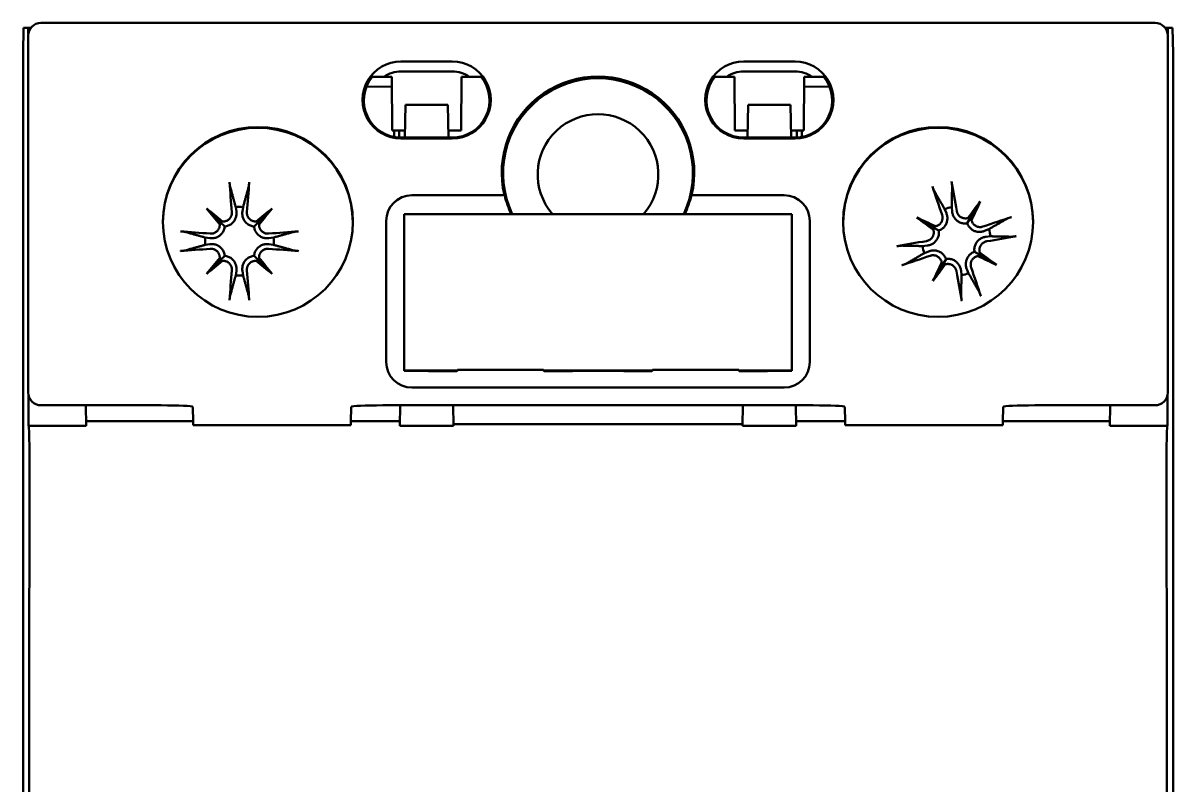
# Model space of a CAD drawing. Header units: millimetres. Extents: x 24 to 118, y 71 to 186.
# Drawn here: x 73.21 to 118.01, y 100.73 to 130.42 of the extents above; entities that cross this region are included whole.
import ezdxf

# ---------------------------------------------------------------- set-up
doc = ezdxf.new("R2010")
doc.units = ezdxf.units.MM
doc.header["$LTSCALE"] = 0.666667
doc.layers.add('Arêtes visibles(ISO)', color=7, linetype='Continuous', lineweight=50)

msp = doc.modelspace()

# ---------------------------------------------------------------- linework, layer by layer
at = {"layer": 'Arêtes visibles(ISO)'}
for p, q in [((73.957, 130.424), (73.914, 130.424)), ((117.27, 130.424), (73.957, 130.424)), ((117.314, 130.424), (117.27, 130.424)), ((73.214, 129.229), (73.231, 130.229)), ((73.418, 130.229), (73.231, 130.229)), ((73.414, 129.924), (73.414, 116.026)), ((73.419, 129.993), (73.418, 130.229)), ((73.518, 130.229), (73.418, 130.229)), ((117.809, 130.229), (117.71, 130.229)), ((117.809, 130.229), (117.809, 129.993)), ((117.996, 130.229), (117.809, 130.229)), ((117.814, 116.026), (117.814, 129.924)), ((117.996, 130.229), (118.014, 129.229)), ((73.214, 122.329), (73.214, 129.229)), ((118.014, 129.229), (118.014, 122.329)), ((87.938, 128.924), (89.938, 128.924)), ((101.29, 128.924), (103.29, 128.924)), ((87.276, 128.324), (86.818, 128.324)), ((87.578, 128.324), (87.276, 128.324)), ((87.599, 126.229), (87.578, 128.324)), ((89.938, 128.532), (87.938, 128.532)), ((90.278, 126.229), (90.299, 128.324)), ((90.6, 128.324), (90.299, 128.324)), ((91.058, 128.324), (90.6, 128.324)), ((100.628, 128.324), (100.17, 128.324)), ((100.928, 128.324), (100.628, 128.324)), ((100.949, 126.229), (100.928, 128.324)), ((101.29, 128.532), (103.29, 128.532)), ((103.628, 126.229), (103.649, 128.324)), ((103.952, 128.324), (103.649, 128.324)), ((104.409, 128.324), (103.952, 128.324)), ((86.595, 127.948), (87.582, 127.94)), ((103.646, 127.94), (104.632, 127.948)), ((88.109, 127.229), (88.087, 125.96)), ((89.766, 127.229), (88.109, 127.229)), ((89.788, 125.96), (89.766, 127.229)), ((101.44, 125.96), (101.462, 127.229)), ((103.119, 127.229), (101.462, 127.229)), ((103.141, 125.96), (103.119, 127.229)), ((87.599, 126.229), (88.091, 126.229)), ((87.675, 126.229), (87.677, 125.983)), ((87.869, 126.229), (87.869, 125.961)), ((87.938, 125.96), (89.938, 125.96)), ((89.938, 125.925), (87.938, 125.925)), ((89.783, 126.229), (90.278, 126.229)), ((100.949, 126.229), (101.444, 126.229)), ((101.29, 125.96), (103.29, 125.96)), ((103.29, 125.925), (101.29, 125.925)), ((103.136, 126.229), (103.628, 126.229)), ((103.358, 125.961), (103.358, 126.229)), ((103.55, 125.983), (103.552, 126.229)), ((88.364, 123.712), (91.967, 123.712)), ((91.978, 123.709), (88.364, 123.709)), ((91.967, 123.712), (91.978, 123.709)), ((99.249, 123.709), (99.26, 123.712)), ((102.864, 123.709), (99.249, 123.709)), ((99.26, 123.712), (102.864, 123.712)), ((81.501, 123.252), (81.526, 123.074)), ((81.761, 123.074), (81.787, 123.252)), ((109.412, 123.068), (109.393, 123.246)), ((110.504, 123.472), (110.122, 122.828)), ((80.368, 123.196), (80.898, 122.667)), ((82.919, 123.196), (82.389, 122.667)), ((88.064, 122.978), (103.164, 122.978)), ((88.064, 116.879), (88.064, 122.978)), ((103.164, 122.978), (103.164, 116.879)), ((108.033, 122.842), (108.677, 122.459)), ((109.116, 123.176), (109.185, 123.009)), ((110.122, 122.828), (109.997, 122.618)), ((73.214, 79.129), (73.214, 122.329)), ((80.898, 122.667), (81.071, 122.494)), ((82.389, 122.667), (82.216, 122.494)), ((87.364, 117.213), (87.364, 122.712)), ((103.864, 122.712), (103.864, 117.213)), ((108.677, 122.459), (108.887, 122.334)), ((110.838, 122.389), (110.672, 122.32)), ((118.014, 122.329), (118.014, 79.129)), ((80.491, 122.039), (80.313, 122.064)), ((82.975, 122.064), (82.797, 122.039)), ((110.73, 122.093), (110.909, 122.112)), ((80.313, 121.778), (80.491, 121.804)), ((82.797, 121.804), (82.975, 121.778)), ((108.437, 121.75), (108.259, 121.73)), ((108.329, 121.454), (108.495, 121.522)), ((110.491, 121.383), (110.28, 121.508)), ((80.368, 120.646), (80.898, 121.176)), ((80.898, 121.176), (81.071, 121.349)), ((82.389, 121.176), (82.216, 121.349)), ((82.919, 120.646), (82.389, 121.176)), ((108.663, 120.37), (109.046, 121.014)), ((109.046, 121.014), (109.171, 121.225)), ((111.135, 121.001), (110.491, 121.383)), ((81.526, 120.768), (81.501, 120.59)), ((81.787, 120.59), (81.761, 120.768)), ((109.755, 120.775), (109.775, 120.596)), ((110.051, 120.667), (109.983, 120.833)), ((90.134, 116.879), (88.064, 116.879)), ((88.064, 116.879), (88.064, 116.865)), ((88.064, 116.865), (89.014, 116.865)), ((89.014, 116.865), (89.014, 116.858)), ((90.112, 116.858), (89.014, 116.858)), ((90.112, 116.858), (90.134, 116.879)), ((90.134, 116.879), (90.134, 116.91)), ((90.134, 116.91), (93.494, 116.91)), ((93.494, 116.91), (93.494, 116.879)), ((97.734, 116.879), (93.494, 116.879)), ((93.494, 116.879), (93.516, 116.858)), ((94.614, 116.858), (93.516, 116.858)), ((94.614, 116.865), (96.614, 116.865)), ((94.614, 116.865), (94.614, 116.858)), ((96.614, 116.865), (96.614, 116.858)), ((97.712, 116.858), (96.614, 116.858)), ((97.712, 116.858), (97.734, 116.879)), ((97.734, 116.879), (97.734, 116.91)), ((97.734, 116.91), (101.094, 116.91)), ((101.094, 116.91), (101.094, 116.879)), ((103.164, 116.879), (101.094, 116.879)), ((101.094, 116.879), (101.116, 116.858)), ((102.214, 116.858), (101.116, 116.858)), ((102.214, 116.865), (103.164, 116.865)), ((102.214, 116.865), (102.214, 116.858)), ((103.164, 116.879), (103.164, 116.865)), ((102.864, 116.213), (88.364, 116.213)), ((73.423, 114.729), (73.423, 115.931)), ((117.805, 115.931), (117.804, 114.729)), ((78.328, 115.526), (73.914, 115.526)), ((75.672, 114.729), (75.658, 115.526)), ((103.728, 115.526), (87.5, 115.526)), ((87.905, 115.526), (87.891, 114.729)), ((89.984, 114.729), (89.97, 115.526)), ((101.244, 114.729), (101.258, 115.526)), ((103.337, 114.729), (103.323, 115.526)), ((117.314, 115.526), (112.9, 115.526)), ((115.57, 115.526), (115.556, 114.729)), ((73.435, 114.717), (73.423, 114.729)), ((73.423, 114.729), (75.672, 114.729)), ((79.838, 114.903), (75.669, 114.903)), ((79.838, 114.757), (79.838, 114.975)), ((79.838, 114.757), (85.99, 114.757)), ((85.99, 114.975), (85.99, 114.757)), ((87.894, 114.903), (85.99, 114.903)), ((87.891, 114.729), (89.984, 114.729)), ((101.245, 114.79), (89.983, 114.79)), ((101.244, 114.729), (103.337, 114.729)), ((105.238, 114.903), (103.334, 114.903)), ((105.238, 114.757), (105.238, 114.975)), ((105.238, 114.757), (111.39, 114.757)), ((111.39, 114.975), (111.39, 114.757)), ((115.559, 114.903), (111.39, 114.903)), ((115.556, 114.729), (117.804, 114.729)), ((117.804, 114.729), (117.792, 114.717))]:
    msp.add_line(p, q, dxfattribs=at)
at = {"layer": 'Arêtes visibles(ISO)', "flags": 128}
for points in [[(81.287, 124.026), (81.285, 124.03), (81.284, 124.035), (81.283, 124.041), (81.282, 124.047), (81.281, 124.053), (81.279, 124.059), (81.278, 124.067), (81.277, 124.074), (81.276, 124.082), (81.274, 124.091), (81.273, 124.099), (81.272, 124.108), (81.271, 124.116), (81.27, 124.125), (81.269, 124.135), (81.267, 124.144), (81.266, 124.154), (81.265, 124.164), (81.264, 124.173), (81.264, 124.182), (81.263, 124.192), (81.262, 124.202), (81.261, 124.211), (81.261, 124.221)], [(82.027, 124.221), (82.026, 124.211), (82.026, 124.202), (82.025, 124.192), (82.024, 124.182), (82.023, 124.173), (82.022, 124.164), (82.021, 124.154), (82.02, 124.144), (82.019, 124.135), (82.018, 124.125), (82.017, 124.116), (82.016, 124.108), (82.014, 124.099), (82.013, 124.091), (82.012, 124.082), (82.011, 124.074), (82.009, 124.067), (82.008, 124.059), (82.007, 124.053), (82.006, 124.047), (82.004, 124.041), (82.003, 124.035), (82.002, 124.03), (82.001, 124.026)], [(109.386, 124.244), (109.388, 124.235), (109.39, 124.225), (109.391, 124.216), (109.393, 124.206), (109.394, 124.197), (109.396, 124.188), (109.397, 124.178), (109.399, 124.168), (109.4, 124.159), (109.401, 124.149), (109.402, 124.14), (109.403, 124.132), (109.404, 124.123), (109.405, 124.115), (109.406, 124.106), (109.407, 124.098), (109.408, 124.09), (109.408, 124.083), (109.409, 124.077), (109.409, 124.07), (109.409, 124.064), (109.409, 124.059), (109.409, 124.053), (109.409, 124.049)], [(81.287, 124.026), (81.298, 123.986), (81.309, 123.947), (81.319, 123.908), (81.33, 123.871), (81.34, 123.834), (81.35, 123.798), (81.36, 123.762), (81.369, 123.728), (81.379, 123.694), (81.388, 123.66), (81.397, 123.628), (81.406, 123.595), (81.415, 123.564), (81.423, 123.533), (81.432, 123.503), (81.44, 123.473), (81.448, 123.444), (81.456, 123.415), (81.464, 123.387), (81.472, 123.359), (81.479, 123.331), (81.486, 123.305), (81.494, 123.278), (81.501, 123.252)], [(81.787, 123.252), (81.794, 123.278), (81.801, 123.305), (81.808, 123.331), (81.816, 123.359), (81.824, 123.387), (81.831, 123.415), (81.839, 123.444), (81.848, 123.473), (81.856, 123.503), (81.864, 123.533), (81.873, 123.564), (81.881, 123.595), (81.89, 123.628), (81.899, 123.66), (81.909, 123.694), (81.918, 123.728), (81.928, 123.762), (81.938, 123.798), (81.948, 123.834), (81.958, 123.871), (81.968, 123.908), (81.979, 123.947), (81.99, 123.986), (82.001, 124.026)], [(108.717, 123.872), (108.715, 123.876), (108.713, 123.881), (108.71, 123.886), (108.707, 123.891), (108.705, 123.897), (108.702, 123.903), (108.699, 123.91), (108.696, 123.917), (108.693, 123.924), (108.689, 123.932), (108.686, 123.94), (108.683, 123.948), (108.68, 123.956), (108.676, 123.964), (108.673, 123.973), (108.669, 123.982), (108.666, 123.992), (108.663, 124.001), (108.659, 124.009), (108.656, 124.018), (108.653, 124.027), (108.65, 124.037), (108.647, 124.046), (108.644, 124.055)], [(108.717, 123.872), (108.738, 123.836), (108.758, 123.801), (108.778, 123.766), (108.797, 123.732), (108.816, 123.699), (108.835, 123.667), (108.853, 123.635), (108.871, 123.604), (108.889, 123.573), (108.906, 123.543), (108.923, 123.514), (108.939, 123.485), (108.956, 123.456), (108.972, 123.428), (108.987, 123.401), (109.003, 123.374), (109.018, 123.348), (109.033, 123.322), (109.047, 123.297), (109.061, 123.272), (109.075, 123.247), (109.089, 123.223), (109.103, 123.199), (109.116, 123.176)], [(109.393, 123.246), (109.393, 123.273), (109.394, 123.301), (109.395, 123.328), (109.395, 123.357), (109.396, 123.386), (109.396, 123.415), (109.397, 123.445), (109.398, 123.475), (109.398, 123.506), (109.399, 123.537), (109.399, 123.57), (109.4, 123.602), (109.401, 123.636), (109.401, 123.67), (109.402, 123.704), (109.403, 123.739), (109.404, 123.775), (109.404, 123.812), (109.405, 123.85), (109.406, 123.888), (109.407, 123.927), (109.408, 123.967), (109.409, 124.007), (109.409, 124.049)], [(81.349, 123.057), (81.35, 123.034), (81.35, 123.01), (81.347, 122.986), (81.343, 122.961), (81.338, 122.937), (81.33, 122.913), (81.321, 122.89), (81.31, 122.868), (81.298, 122.847), (81.284, 122.827), (81.269, 122.808), (81.253, 122.791), (81.236, 122.774), (81.217, 122.758), (81.197, 122.744), (81.176, 122.731), (81.153, 122.719), (81.13, 122.71), (81.107, 122.702), (81.083, 122.695), (81.06, 122.691), (81.036, 122.688), (81.012, 122.687), (80.988, 122.687)], [(81.526, 123.074), (81.53, 123.044), (81.531, 123.012), (81.531, 122.98), (81.529, 122.947), (81.524, 122.914), (81.518, 122.881), (81.509, 122.848), (81.498, 122.817), (81.485, 122.786), (81.471, 122.757), (81.454, 122.728), (81.435, 122.7), (81.413, 122.672), (81.389, 122.645), (81.363, 122.62), (81.335, 122.596), (81.306, 122.575), (81.276, 122.557), (81.244, 122.54), (81.211, 122.526), (81.177, 122.514), (81.142, 122.505), (81.106, 122.498), (81.071, 122.494)], [(82.216, 122.494), (82.181, 122.498), (82.146, 122.505), (82.111, 122.514), (82.076, 122.526), (82.043, 122.54), (82.012, 122.557), (81.982, 122.575), (81.953, 122.596), (81.925, 122.62), (81.898, 122.645), (81.874, 122.672), (81.853, 122.7), (81.834, 122.728), (81.817, 122.757), (81.803, 122.786), (81.79, 122.817), (81.779, 122.848), (81.77, 122.881), (81.763, 122.914), (81.759, 122.947), (81.756, 122.98), (81.756, 123.012), (81.758, 123.044), (81.761, 123.074)], [(82.299, 122.687), (82.276, 122.687), (82.252, 122.688), (82.228, 122.691), (82.204, 122.696), (82.18, 122.702), (82.156, 122.71), (82.133, 122.72), (82.111, 122.731), (82.09, 122.744), (82.07, 122.759), (82.051, 122.774), (82.034, 122.79), (82.018, 122.808), (82.003, 122.827), (81.989, 122.848), (81.977, 122.869), (81.966, 122.892), (81.957, 122.915), (81.95, 122.938), (81.944, 122.962), (81.94, 122.986), (81.938, 123.01), (81.937, 123.034), (81.939, 123.057)], [(109.017, 122.949), (109.024, 122.927), (109.029, 122.903), (109.033, 122.879), (109.035, 122.855), (109.036, 122.83), (109.034, 122.805), (109.031, 122.78), (109.026, 122.756), (109.019, 122.733), (109.011, 122.71), (109.002, 122.688), (108.991, 122.667), (108.978, 122.647), (108.963, 122.627), (108.947, 122.608), (108.93, 122.59), (108.911, 122.573), (108.891, 122.558), (108.871, 122.545), (108.849, 122.533), (108.827, 122.523), (108.805, 122.514), (108.783, 122.507), (108.759, 122.502)], [(109.185, 123.009), (109.196, 122.981), (109.205, 122.95), (109.213, 122.919), (109.219, 122.886), (109.223, 122.853), (109.224, 122.82), (109.224, 122.786), (109.221, 122.753), (109.216, 122.72), (109.209, 122.688), (109.2, 122.656), (109.189, 122.624), (109.175, 122.591), (109.158, 122.559), (109.139, 122.528), (109.118, 122.499), (109.094, 122.471), (109.07, 122.446), (109.043, 122.422), (109.015, 122.4), (108.985, 122.38), (108.953, 122.362), (108.92, 122.347), (108.887, 122.334)], [(109.997, 122.618), (109.962, 122.613), (109.926, 122.611), (109.89, 122.611), (109.853, 122.614), (109.818, 122.62), (109.783, 122.628), (109.75, 122.638), (109.716, 122.652), (109.683, 122.667), (109.652, 122.685), (109.622, 122.705), (109.594, 122.727), (109.568, 122.75), (109.545, 122.774), (109.524, 122.798), (109.504, 122.825), (109.485, 122.853), (109.469, 122.882), (109.454, 122.912), (109.442, 122.943), (109.431, 122.975), (109.423, 123.006), (109.417, 123.037), (109.412, 123.068)], [(110.03, 122.826), (110.007, 122.819), (109.983, 122.815), (109.959, 122.811), (109.935, 122.81), (109.91, 122.81), (109.885, 122.812), (109.86, 122.816), (109.836, 122.822), (109.813, 122.829), (109.79, 122.838), (109.768, 122.848), (109.747, 122.86), (109.727, 122.873), (109.708, 122.888), (109.69, 122.904), (109.672, 122.922), (109.656, 122.941), (109.642, 122.961), (109.629, 122.982), (109.617, 123.004), (109.608, 123.027), (109.6, 123.049), (109.593, 123.072), (109.588, 123.095)], [(111.535, 122.788), (111.499, 122.767), (111.463, 122.747), (111.429, 122.727), (111.395, 122.707), (111.362, 122.688), (111.329, 122.67), (111.298, 122.652), (111.266, 122.634), (111.236, 122.616), (111.206, 122.599), (111.176, 122.582), (111.147, 122.566), (111.119, 122.549), (111.091, 122.533), (111.064, 122.518), (111.037, 122.502), (111.01, 122.487), (110.985, 122.472), (110.959, 122.458), (110.934, 122.443), (110.91, 122.429), (110.885, 122.416), (110.862, 122.402), (110.838, 122.389)], [(111.535, 122.788), (111.539, 122.79), (111.543, 122.792), (111.549, 122.795), (111.554, 122.798), (111.56, 122.8), (111.566, 122.803), (111.572, 122.806), (111.579, 122.809), (111.587, 122.812), (111.594, 122.816), (111.602, 122.819), (111.61, 122.822), (111.618, 122.825), (111.627, 122.829), (111.636, 122.832), (111.645, 122.835), (111.654, 122.839), (111.663, 122.842), (111.672, 122.845), (111.681, 122.849), (111.69, 122.852), (111.699, 122.855), (111.708, 122.858), (111.717, 122.861)], [(79.344, 122.304), (79.353, 122.304), (79.363, 122.303), (79.373, 122.302), (79.383, 122.301), (79.392, 122.3), (79.401, 122.3), (79.411, 122.299), (79.421, 122.297), (79.43, 122.296), (79.44, 122.295), (79.449, 122.294), (79.457, 122.293), (79.466, 122.292), (79.474, 122.291), (79.483, 122.289), (79.491, 122.288), (79.498, 122.287), (79.505, 122.286), (79.512, 122.284), (79.518, 122.283), (79.524, 122.282), (79.53, 122.281), (79.535, 122.279), (79.539, 122.278)], [(81.071, 122.494), (81.067, 122.459), (81.06, 122.423), (81.051, 122.388), (81.039, 122.354), (81.024, 122.321), (81.008, 122.289), (80.99, 122.259), (80.969, 122.23), (80.945, 122.202), (80.92, 122.176), (80.893, 122.152), (80.865, 122.13), (80.837, 122.111), (80.808, 122.094), (80.779, 122.08), (80.748, 122.067), (80.717, 122.056), (80.684, 122.047), (80.651, 122.041), (80.618, 122.036), (80.585, 122.034), (80.553, 122.033), (80.521, 122.035), (80.491, 122.039)], [(80.877, 122.577), (80.878, 122.553), (80.877, 122.529), (80.874, 122.505), (80.869, 122.481), (80.863, 122.457), (80.855, 122.434), (80.845, 122.411), (80.834, 122.388), (80.821, 122.367), (80.806, 122.347), (80.791, 122.329), (80.774, 122.312), (80.757, 122.296), (80.738, 122.281), (80.717, 122.267), (80.696, 122.254), (80.673, 122.244), (80.65, 122.234), (80.627, 122.227), (80.603, 122.221), (80.579, 122.218), (80.555, 122.215), (80.531, 122.215), (80.508, 122.216)], [(82.797, 122.039), (82.766, 122.035), (82.735, 122.033), (82.702, 122.034), (82.669, 122.036), (82.636, 122.041), (82.603, 122.047), (82.571, 122.056), (82.539, 122.067), (82.509, 122.08), (82.479, 122.094), (82.451, 122.111), (82.422, 122.13), (82.394, 122.152), (82.367, 122.176), (82.342, 122.202), (82.319, 122.23), (82.298, 122.259), (82.279, 122.289), (82.263, 122.321), (82.249, 122.354), (82.237, 122.388), (82.227, 122.423), (82.221, 122.459), (82.216, 122.494)], [(82.78, 122.216), (82.756, 122.215), (82.732, 122.215), (82.708, 122.218), (82.684, 122.222), (82.66, 122.227), (82.636, 122.235), (82.613, 122.244), (82.591, 122.255), (82.57, 122.267), (82.55, 122.281), (82.531, 122.295), (82.513, 122.311), (82.497, 122.329), (82.481, 122.348), (82.466, 122.368), (82.453, 122.389), (82.442, 122.412), (82.432, 122.434), (82.424, 122.458), (82.418, 122.482), (82.413, 122.505), (82.411, 122.529), (82.41, 122.553), (82.41, 122.577)], [(83.748, 122.278), (83.753, 122.279), (83.758, 122.281), (83.764, 122.282), (83.769, 122.283), (83.776, 122.284), (83.782, 122.286), (83.789, 122.287), (83.797, 122.288), (83.805, 122.289), (83.813, 122.291), (83.822, 122.292), (83.83, 122.293), (83.839, 122.294), (83.848, 122.295), (83.857, 122.296), (83.867, 122.297), (83.877, 122.299), (83.886, 122.3), (83.896, 122.3), (83.905, 122.301), (83.915, 122.302), (83.924, 122.303), (83.934, 122.304), (83.944, 122.304)], [(108.679, 122.367), (108.686, 122.344), (108.69, 122.321), (108.693, 122.297), (108.695, 122.272), (108.695, 122.247), (108.693, 122.223), (108.689, 122.198), (108.683, 122.174), (108.676, 122.15), (108.667, 122.127), (108.657, 122.105), (108.645, 122.085), (108.632, 122.065), (108.617, 122.045), (108.6, 122.027), (108.583, 122.01), (108.564, 121.994), (108.544, 121.979), (108.522, 121.966), (108.501, 121.955), (108.478, 121.945), (108.456, 121.937), (108.433, 121.931), (108.41, 121.926)], [(108.887, 122.334), (108.892, 122.299), (108.894, 122.264), (108.894, 122.227), (108.891, 122.191), (108.885, 122.155), (108.877, 122.121), (108.866, 122.087), (108.853, 122.054), (108.838, 122.021), (108.82, 121.989), (108.8, 121.959), (108.778, 121.931), (108.755, 121.905), (108.731, 121.882), (108.706, 121.861), (108.68, 121.841), (108.652, 121.823), (108.623, 121.806), (108.593, 121.792), (108.562, 121.779), (108.53, 121.769), (108.499, 121.76), (108.468, 121.754), (108.437, 121.75)], [(110.672, 122.32), (110.643, 122.309), (110.613, 122.3), (110.582, 122.292), (110.549, 122.286), (110.516, 122.282), (110.482, 122.281), (110.449, 122.281), (110.415, 122.284), (110.383, 122.289), (110.351, 122.296), (110.319, 122.305), (110.286, 122.316), (110.254, 122.33), (110.222, 122.347), (110.191, 122.366), (110.161, 122.387), (110.134, 122.41), (110.109, 122.435), (110.085, 122.461), (110.063, 122.49), (110.043, 122.52), (110.025, 122.552), (110.01, 122.585), (109.997, 122.618)], [(110.612, 122.488), (110.589, 122.481), (110.566, 122.475), (110.542, 122.472), (110.517, 122.469), (110.492, 122.469), (110.468, 122.471), (110.443, 122.474), (110.419, 122.479), (110.395, 122.486), (110.373, 122.494), (110.351, 122.503), (110.33, 122.514), (110.309, 122.527), (110.289, 122.542), (110.27, 122.558), (110.252, 122.575), (110.236, 122.594), (110.221, 122.614), (110.207, 122.634), (110.195, 122.656), (110.185, 122.677), (110.177, 122.699), (110.17, 122.722), (110.164, 122.746)], [(80.313, 122.064), (80.287, 122.071), (80.26, 122.078), (80.233, 122.086), (80.206, 122.093), (80.178, 122.101), (80.15, 122.109), (80.121, 122.117), (80.092, 122.125), (80.062, 122.133), (80.032, 122.142), (80.001, 122.15), (79.969, 122.159), (79.937, 122.168), (79.905, 122.177), (79.871, 122.186), (79.837, 122.196), (79.803, 122.205), (79.767, 122.215), (79.731, 122.225), (79.694, 122.235), (79.657, 122.246), (79.618, 122.256), (79.579, 122.267), (79.539, 122.278)], [(83.748, 122.278), (83.708, 122.267), (83.669, 122.256), (83.631, 122.246), (83.593, 122.235), (83.556, 122.225), (83.52, 122.215), (83.485, 122.205), (83.45, 122.196), (83.416, 122.186), (83.383, 122.177), (83.35, 122.168), (83.318, 122.159), (83.287, 122.15), (83.256, 122.142), (83.225, 122.133), (83.195, 122.125), (83.166, 122.117), (83.137, 122.109), (83.109, 122.101), (83.081, 122.093), (83.054, 122.086), (83.027, 122.078), (83.001, 122.071), (82.975, 122.064)], [(110.28, 121.508), (110.276, 121.543), (110.273, 121.579), (110.274, 121.615), (110.277, 121.651), (110.283, 121.687), (110.291, 121.722), (110.301, 121.755), (110.314, 121.789), (110.33, 121.822), (110.348, 121.853), (110.368, 121.883), (110.39, 121.911), (110.413, 121.937), (110.436, 121.96), (110.461, 121.981), (110.487, 122.001), (110.515, 122.019), (110.545, 122.036), (110.575, 122.051), (110.606, 122.063), (110.637, 122.074), (110.669, 122.082), (110.699, 122.088), (110.73, 122.093)], [(110.488, 121.475), (110.482, 121.498), (110.477, 121.521), (110.474, 121.546), (110.472, 121.57), (110.473, 121.595), (110.475, 121.62), (110.479, 121.644), (110.484, 121.669), (110.492, 121.692), (110.501, 121.715), (110.511, 121.737), (110.523, 121.758), (110.536, 121.778), (110.551, 121.797), (110.567, 121.815), (110.585, 121.833), (110.604, 121.849), (110.624, 121.863), (110.645, 121.876), (110.667, 121.888), (110.689, 121.897), (110.712, 121.905), (110.734, 121.912), (110.758, 121.916)], [(110.909, 122.112), (110.936, 122.111), (110.963, 122.111), (110.991, 122.11), (111.019, 122.11), (111.048, 122.109), (111.077, 122.109), (111.107, 122.108), (111.138, 122.107), (111.169, 122.107), (111.2, 122.106), (111.232, 122.105), (111.265, 122.105), (111.298, 122.104), (111.332, 122.103), (111.367, 122.103), (111.402, 122.102), (111.438, 122.101), (111.475, 122.1), (111.512, 122.1), (111.55, 122.099), (111.589, 122.098), (111.629, 122.097), (111.67, 122.096), (111.711, 122.096)], [(111.907, 122.119), (111.898, 122.117), (111.888, 122.115), (111.878, 122.114), (111.869, 122.112), (111.859, 122.11), (111.85, 122.109), (111.841, 122.108), (111.831, 122.106), (111.821, 122.105), (111.812, 122.104), (111.803, 122.103), (111.794, 122.102), (111.786, 122.101), (111.777, 122.1), (111.769, 122.099), (111.761, 122.098), (111.753, 122.097), (111.746, 122.097), (111.739, 122.096), (111.733, 122.096), (111.727, 122.096), (111.721, 122.096), (111.716, 122.096), (111.711, 122.096)], [(79.539, 121.564), (79.535, 121.563), (79.53, 121.562), (79.524, 121.56), (79.518, 121.559), (79.512, 121.558), (79.505, 121.557), (79.498, 121.556), (79.491, 121.554), (79.483, 121.553), (79.474, 121.552), (79.466, 121.551), (79.457, 121.549), (79.449, 121.548), (79.44, 121.547), (79.43, 121.546), (79.421, 121.545), (79.411, 121.544), (79.401, 121.543), (79.392, 121.542), (79.383, 121.541), (79.373, 121.54), (79.363, 121.539), (79.353, 121.539), (79.344, 121.538)], [(79.539, 121.564), (79.579, 121.575), (79.618, 121.586), (79.657, 121.597), (79.694, 121.607), (79.731, 121.617), (79.767, 121.627), (79.803, 121.637), (79.837, 121.647), (79.871, 121.656), (79.905, 121.665), (79.937, 121.675), (79.969, 121.683), (80.001, 121.692), (80.032, 121.701), (80.062, 121.709), (80.092, 121.717), (80.121, 121.726), (80.15, 121.733), (80.178, 121.741), (80.206, 121.749), (80.233, 121.757), (80.26, 121.764), (80.287, 121.771), (80.313, 121.778)], [(80.491, 121.804), (80.521, 121.807), (80.553, 121.809), (80.585, 121.809), (80.618, 121.806), (80.651, 121.802), (80.684, 121.795), (80.717, 121.786), (80.748, 121.775), (80.779, 121.762), (80.808, 121.748), (80.837, 121.731), (80.865, 121.712), (80.893, 121.691), (80.92, 121.667), (80.945, 121.64), (80.969, 121.612), (80.99, 121.583), (81.008, 121.553), (81.024, 121.522), (81.039, 121.488), (81.051, 121.454), (81.06, 121.419), (81.067, 121.384), (81.071, 121.349)], [(80.508, 121.626), (80.531, 121.627), (80.555, 121.627), (80.579, 121.625), (80.604, 121.621), (80.628, 121.615), (80.651, 121.607), (80.674, 121.598), (80.697, 121.587), (80.718, 121.575), (80.738, 121.562), (80.757, 121.547), (80.774, 121.531), (80.791, 121.513), (80.807, 121.494), (80.821, 121.474), (80.834, 121.453), (80.846, 121.431), (80.855, 121.408), (80.863, 121.384), (80.87, 121.361), (80.874, 121.337), (80.877, 121.314), (80.878, 121.29), (80.877, 121.266)], [(82.216, 121.349), (82.221, 121.384), (82.227, 121.419), (82.237, 121.454), (82.249, 121.488), (82.263, 121.522), (82.279, 121.553), (82.298, 121.583), (82.319, 121.612), (82.342, 121.64), (82.367, 121.667), (82.394, 121.691), (82.422, 121.712), (82.451, 121.731), (82.479, 121.748), (82.509, 121.762), (82.539, 121.775), (82.571, 121.786), (82.603, 121.795), (82.636, 121.802), (82.669, 121.806), (82.702, 121.809), (82.735, 121.809), (82.766, 121.807), (82.797, 121.804)], [(82.41, 121.266), (82.41, 121.289), (82.411, 121.313), (82.413, 121.337), (82.418, 121.361), (82.424, 121.385), (82.433, 121.409), (82.442, 121.432), (82.454, 121.454), (82.467, 121.475), (82.481, 121.495), (82.497, 121.514), (82.513, 121.531), (82.531, 121.547), (82.55, 121.562), (82.57, 121.575), (82.592, 121.588), (82.614, 121.599), (82.637, 121.608), (82.661, 121.615), (82.685, 121.621), (82.709, 121.625), (82.733, 121.627), (82.756, 121.628), (82.78, 121.626)], [(82.975, 121.778), (83.001, 121.771), (83.027, 121.764), (83.054, 121.757), (83.081, 121.749), (83.109, 121.741), (83.137, 121.733), (83.166, 121.726), (83.195, 121.717), (83.225, 121.709), (83.256, 121.701), (83.287, 121.692), (83.318, 121.683), (83.35, 121.675), (83.383, 121.665), (83.416, 121.656), (83.45, 121.647), (83.485, 121.637), (83.52, 121.627), (83.556, 121.617), (83.593, 121.607), (83.631, 121.597), (83.669, 121.586), (83.708, 121.575), (83.748, 121.564)], [(83.944, 121.538), (83.934, 121.539), (83.924, 121.539), (83.915, 121.54), (83.905, 121.541), (83.896, 121.542), (83.886, 121.543), (83.877, 121.544), (83.867, 121.545), (83.857, 121.546), (83.848, 121.547), (83.839, 121.548), (83.83, 121.549), (83.822, 121.551), (83.813, 121.552), (83.805, 121.553), (83.797, 121.554), (83.789, 121.556), (83.782, 121.557), (83.776, 121.558), (83.769, 121.559), (83.764, 121.56), (83.758, 121.562), (83.753, 121.563), (83.748, 121.564)], [(107.261, 121.724), (107.27, 121.726), (107.28, 121.727), (107.289, 121.729), (107.299, 121.73), (107.308, 121.732), (107.317, 121.733), (107.327, 121.735), (107.337, 121.736), (107.346, 121.737), (107.356, 121.739), (107.365, 121.74), (107.373, 121.741), (107.382, 121.742), (107.39, 121.743), (107.399, 121.744), (107.407, 121.744), (107.415, 121.745), (107.422, 121.746), (107.428, 121.746), (107.435, 121.746), (107.441, 121.747), (107.446, 121.747), (107.452, 121.747), (107.456, 121.747)], [(108.259, 121.73), (108.232, 121.731), (108.204, 121.731), (108.177, 121.732), (108.148, 121.733), (108.119, 121.733), (108.09, 121.734), (108.06, 121.734), (108.03, 121.735), (107.999, 121.736), (107.967, 121.736), (107.935, 121.737), (107.903, 121.738), (107.869, 121.738), (107.835, 121.739), (107.801, 121.74), (107.766, 121.74), (107.73, 121.741), (107.693, 121.742), (107.655, 121.743), (107.617, 121.743), (107.578, 121.744), (107.538, 121.745), (107.498, 121.746), (107.456, 121.747)], [(107.633, 121.055), (107.669, 121.075), (107.704, 121.096), (107.739, 121.115), (107.772, 121.135), (107.806, 121.154), (107.838, 121.173), (107.87, 121.191), (107.901, 121.209), (107.932, 121.226), (107.962, 121.243), (107.991, 121.26), (108.02, 121.277), (108.049, 121.293), (108.076, 121.309), (108.104, 121.325), (108.131, 121.34), (108.157, 121.355), (108.183, 121.37), (108.208, 121.385), (108.233, 121.399), (108.258, 121.413), (108.282, 121.427), (108.306, 121.44), (108.329, 121.454)], [(108.495, 121.522), (108.524, 121.533), (108.554, 121.543), (108.586, 121.55), (108.618, 121.556), (108.652, 121.56), (108.685, 121.562), (108.719, 121.561), (108.752, 121.558), (108.785, 121.554), (108.817, 121.547), (108.849, 121.538), (108.881, 121.526), (108.914, 121.512), (108.946, 121.496), (108.977, 121.476), (109.006, 121.455), (109.034, 121.432), (109.059, 121.407), (109.082, 121.381), (109.105, 121.352), (109.125, 121.322), (109.143, 121.29), (109.158, 121.258), (109.171, 121.225)], [(109.983, 120.833), (109.972, 120.862), (109.962, 120.892), (109.955, 120.923), (109.949, 120.956), (109.945, 120.989), (109.943, 121.023), (109.944, 121.056), (109.947, 121.09), (109.951, 121.122), (109.958, 121.154), (109.967, 121.186), (109.979, 121.219), (109.993, 121.251), (110.009, 121.283), (110.029, 121.314), (110.05, 121.343), (110.073, 121.371), (110.098, 121.396), (110.124, 121.42), (110.153, 121.442), (110.183, 121.462), (110.215, 121.48), (110.247, 121.495), (110.28, 121.508)], [(80.988, 121.155), (81.012, 121.155), (81.036, 121.154), (81.06, 121.151), (81.084, 121.147), (81.108, 121.141), (81.131, 121.132), (81.154, 121.123), (81.176, 121.111), (81.198, 121.098), (81.218, 121.084), (81.236, 121.068), (81.253, 121.052), (81.269, 121.034), (81.284, 121.015), (81.298, 120.995), (81.31, 120.973), (81.321, 120.951), (81.33, 120.928), (81.338, 120.904), (81.343, 120.88), (81.347, 120.856), (81.35, 120.832), (81.35, 120.809), (81.349, 120.785)], [(81.071, 121.349), (81.106, 121.344), (81.142, 121.338), (81.177, 121.328), (81.211, 121.316), (81.244, 121.302), (81.276, 121.286), (81.306, 121.267), (81.335, 121.246), (81.363, 121.223), (81.389, 121.198), (81.413, 121.171), (81.435, 121.143), (81.454, 121.114), (81.471, 121.086), (81.485, 121.056), (81.498, 121.026), (81.509, 120.994), (81.518, 120.962), (81.524, 120.929), (81.529, 120.896), (81.531, 120.863), (81.531, 120.83), (81.53, 120.799), (81.526, 120.768)], [(81.761, 120.768), (81.758, 120.799), (81.756, 120.83), (81.756, 120.863), (81.759, 120.896), (81.763, 120.929), (81.77, 120.962), (81.779, 120.994), (81.79, 121.026), (81.803, 121.056), (81.817, 121.086), (81.834, 121.114), (81.853, 121.143), (81.874, 121.171), (81.898, 121.198), (81.925, 121.223), (81.953, 121.246), (81.982, 121.267), (82.012, 121.286), (82.043, 121.302), (82.076, 121.316), (82.111, 121.328), (82.146, 121.338), (82.181, 121.344), (82.216, 121.349)], [(81.939, 120.785), (81.937, 120.809), (81.938, 120.833), (81.94, 120.857), (81.944, 120.881), (81.95, 120.905), (81.958, 120.929), (81.967, 120.952), (81.978, 120.974), (81.99, 120.995), (82.003, 121.015), (82.018, 121.034), (82.034, 121.052), (82.052, 121.068), (82.07, 121.084), (82.091, 121.099), (82.112, 121.112), (82.134, 121.123), (82.157, 121.133), (82.18, 121.141), (82.204, 121.147), (82.228, 121.151), (82.251, 121.154), (82.275, 121.155), (82.299, 121.155)], [(107.633, 121.055), (107.629, 121.053), (107.624, 121.05), (107.619, 121.048), (107.614, 121.045), (107.608, 121.042), (107.602, 121.039), (107.595, 121.036), (107.588, 121.033), (107.581, 121.03), (107.573, 121.027), (107.565, 121.024), (107.557, 121.02), (107.549, 121.017), (107.541, 121.014), (107.532, 121.01), (107.523, 121.007), (107.513, 121.003), (107.504, 121), (107.496, 120.997), (107.487, 120.994), (107.478, 120.991), (107.468, 120.987), (107.459, 120.984), (107.45, 120.981)], [(108.556, 121.355), (108.578, 121.362), (108.602, 121.367), (108.626, 121.371), (108.65, 121.373), (108.675, 121.373), (108.7, 121.372), (108.724, 121.369), (108.749, 121.363), (108.772, 121.357), (108.795, 121.349), (108.817, 121.339), (108.838, 121.328), (108.858, 121.315), (108.878, 121.301), (108.897, 121.285), (108.915, 121.267), (108.932, 121.249), (108.947, 121.229), (108.96, 121.208), (108.972, 121.187), (108.982, 121.165), (108.991, 121.143), (108.998, 121.12), (109.003, 121.096)], [(109.138, 121.017), (109.161, 121.023), (109.184, 121.028), (109.208, 121.031), (109.233, 121.032), (109.257, 121.032), (109.282, 121.03), (109.307, 121.026), (109.331, 121.021), (109.355, 121.013), (109.378, 121.004), (109.4, 120.994), (109.42, 120.982), (109.44, 120.969), (109.459, 120.954), (109.478, 120.938), (109.495, 120.92), (109.511, 120.901), (109.526, 120.881), (109.539, 120.86), (109.55, 120.838), (109.56, 120.816), (109.568, 120.793), (109.574, 120.771), (109.579, 120.747)], [(109.171, 121.225), (109.205, 121.229), (109.241, 121.232), (109.278, 121.231), (109.314, 121.228), (109.35, 121.222), (109.384, 121.214), (109.418, 121.204), (109.451, 121.191), (109.484, 121.175), (109.516, 121.157), (109.546, 121.137), (109.574, 121.115), (109.599, 121.092), (109.623, 121.069), (109.644, 121.044), (109.664, 121.017), (109.682, 120.989), (109.699, 120.96), (109.713, 120.93), (109.726, 120.899), (109.736, 120.868), (109.745, 120.836), (109.751, 120.805), (109.755, 120.775)], [(110.15, 120.893), (110.143, 120.916), (110.138, 120.939), (110.134, 120.963), (110.132, 120.988), (110.132, 121.013), (110.133, 121.037), (110.136, 121.062), (110.141, 121.086), (110.148, 121.11), (110.156, 121.132), (110.166, 121.154), (110.177, 121.175), (110.19, 121.196), (110.204, 121.216), (110.22, 121.235), (110.238, 121.252), (110.256, 121.269), (110.276, 121.284), (110.297, 121.298), (110.318, 121.31), (110.34, 121.32), (110.362, 121.328), (110.385, 121.335), (110.409, 121.341)], [(81.501, 120.59), (81.494, 120.564), (81.486, 120.538), (81.479, 120.511), (81.472, 120.484), (81.464, 120.456), (81.456, 120.428), (81.448, 120.399), (81.44, 120.37), (81.432, 120.34), (81.423, 120.309), (81.415, 120.278), (81.406, 120.247), (81.397, 120.215), (81.388, 120.182), (81.379, 120.149), (81.369, 120.115), (81.36, 120.08), (81.35, 120.045), (81.34, 120.009), (81.33, 119.972), (81.319, 119.934), (81.309, 119.896), (81.298, 119.857), (81.287, 119.817)], [(82.001, 119.817), (81.99, 119.857), (81.979, 119.896), (81.968, 119.934), (81.958, 119.972), (81.948, 120.009), (81.938, 120.045), (81.928, 120.08), (81.918, 120.115), (81.909, 120.149), (81.899, 120.182), (81.89, 120.215), (81.881, 120.247), (81.873, 120.278), (81.864, 120.309), (81.856, 120.34), (81.848, 120.37), (81.839, 120.399), (81.831, 120.428), (81.824, 120.456), (81.816, 120.484), (81.808, 120.511), (81.801, 120.538), (81.794, 120.564), (81.787, 120.59)], [(109.775, 120.596), (109.774, 120.569), (109.773, 120.542), (109.773, 120.514), (109.772, 120.486), (109.772, 120.457), (109.771, 120.428), (109.771, 120.398), (109.77, 120.367), (109.769, 120.336), (109.769, 120.305), (109.768, 120.273), (109.767, 120.24), (109.767, 120.207), (109.766, 120.173), (109.765, 120.138), (109.765, 120.103), (109.764, 120.067), (109.763, 120.03), (109.762, 119.993), (109.761, 119.955), (109.761, 119.916), (109.76, 119.876), (109.759, 119.835), (109.758, 119.794)], [(110.45, 119.97), (110.429, 120.006), (110.409, 120.042), (110.389, 120.076), (110.37, 120.11), (110.351, 120.143), (110.332, 120.176), (110.314, 120.207), (110.296, 120.239), (110.279, 120.269), (110.262, 120.299), (110.245, 120.329), (110.228, 120.358), (110.212, 120.386), (110.196, 120.414), (110.18, 120.441), (110.165, 120.468), (110.15, 120.494), (110.135, 120.52), (110.12, 120.546), (110.106, 120.571), (110.092, 120.595), (110.078, 120.62), (110.065, 120.643), (110.051, 120.667)], [(81.261, 119.621), (81.261, 119.631), (81.262, 119.641), (81.263, 119.65), (81.264, 119.66), (81.264, 119.669), (81.265, 119.679), (81.266, 119.688), (81.267, 119.698), (81.269, 119.708), (81.27, 119.717), (81.271, 119.726), (81.272, 119.735), (81.273, 119.743), (81.274, 119.752), (81.276, 119.76), (81.277, 119.768), (81.278, 119.776), (81.279, 119.783), (81.281, 119.789), (81.282, 119.795), (81.283, 119.801), (81.284, 119.807), (81.285, 119.812), (81.287, 119.817)], [(82.001, 119.817), (82.002, 119.812), (82.003, 119.807), (82.004, 119.801), (82.006, 119.795), (82.007, 119.789), (82.008, 119.783), (82.009, 119.776), (82.011, 119.768), (82.012, 119.76), (82.013, 119.752), (82.014, 119.743), (82.016, 119.735), (82.017, 119.726), (82.018, 119.717), (82.019, 119.708), (82.02, 119.698), (82.021, 119.688), (82.022, 119.679), (82.023, 119.669), (82.024, 119.66), (82.025, 119.65), (82.026, 119.641), (82.026, 119.631), (82.027, 119.621)], [(109.781, 119.598), (109.779, 119.607), (109.778, 119.617), (109.776, 119.627), (109.775, 119.636), (109.773, 119.645), (109.772, 119.655), (109.77, 119.664), (109.769, 119.674), (109.768, 119.684), (109.766, 119.693), (109.765, 119.702), (109.764, 119.711), (109.763, 119.719), (109.762, 119.728), (109.761, 119.736), (109.761, 119.744), (109.76, 119.752), (109.759, 119.759), (109.759, 119.766), (109.759, 119.772), (109.758, 119.778), (109.758, 119.784), (109.758, 119.789), (109.758, 119.794)], [(110.45, 119.97), (110.452, 119.966), (110.455, 119.961), (110.457, 119.956), (110.46, 119.951), (110.463, 119.945), (110.466, 119.939), (110.468, 119.933), (110.472, 119.926), (110.475, 119.918), (110.478, 119.91), (110.481, 119.903), (110.485, 119.895), (110.488, 119.887), (110.491, 119.878), (110.495, 119.869), (110.498, 119.86), (110.501, 119.851), (110.505, 119.842), (110.508, 119.833), (110.511, 119.824), (110.514, 119.815), (110.518, 119.806), (110.521, 119.797), (110.524, 119.788)], [(79.826, 115.422), (79.826, 115.426), (79.825, 115.431), (79.825, 115.435), (79.824, 115.439), (79.824, 115.443), (79.823, 115.447), (79.822, 115.451), (79.821, 115.454), (79.82, 115.458), (79.819, 115.461), (79.818, 115.464), (79.817, 115.466), (79.816, 115.469), (79.815, 115.471), (79.814, 115.473), (79.812, 115.475), (79.811, 115.477), (79.809, 115.478), (79.808, 115.48), (79.806, 115.481), (79.805, 115.482), (79.803, 115.483), (79.801, 115.483), (79.799, 115.484)], [(86.028, 115.484), (86.026, 115.483), (86.025, 115.483), (86.023, 115.482), (86.021, 115.481), (86.02, 115.48), (86.018, 115.478), (86.017, 115.477), (86.015, 115.475), (86.014, 115.473), (86.013, 115.471), (86.011, 115.469), (86.01, 115.466), (86.009, 115.464), (86.008, 115.461), (86.007, 115.458), (86.006, 115.454), (86.005, 115.451), (86.004, 115.447), (86.004, 115.443), (86.003, 115.439), (86.003, 115.435), (86.002, 115.431), (86.002, 115.426), (86.001, 115.422)], [(105.226, 115.422), (105.226, 115.426), (105.225, 115.431), (105.225, 115.435), (105.224, 115.439), (105.224, 115.443), (105.223, 115.447), (105.222, 115.451), (105.221, 115.454), (105.22, 115.458), (105.219, 115.461), (105.218, 115.464), (105.217, 115.466), (105.216, 115.469), (105.215, 115.471), (105.214, 115.473), (105.212, 115.475), (105.211, 115.477), (105.209, 115.478), (105.208, 115.48), (105.206, 115.481), (105.205, 115.482), (105.203, 115.483), (105.201, 115.483), (105.199, 115.484)], [(111.428, 115.484), (111.426, 115.483), (111.425, 115.483), (111.423, 115.482), (111.421, 115.481), (111.42, 115.48), (111.418, 115.478), (111.417, 115.477), (111.415, 115.475), (111.414, 115.473), (111.413, 115.471), (111.411, 115.469), (111.41, 115.466), (111.409, 115.464), (111.408, 115.461), (111.407, 115.458), (111.406, 115.454), (111.405, 115.451), (111.404, 115.447), (111.404, 115.443), (111.403, 115.439), (111.403, 115.435), (111.402, 115.431), (111.402, 115.426), (111.401, 115.422)]]:
    msp.add_lwpolyline(points, dxfattribs=at)
at = {"layer": 'Arêtes visibles(ISO)'}
for centre, radius, start, end in [((95.614, 124.521), 2.35, 318.9683, 221.0317), ((81.644, 121.921), 1.339, 83.877, 96.123), ((109.584, 121.921), 1.339, 98.1924, 110.4383), ((109.584, 121.921), 1.339, 8.1924, 20.4383), ((81.644, 121.921), 1.339, 173.877, 186.123), ((81.644, 121.921), 1.339, 353.877, 6.123), ((109.584, 121.921), 1.339, 188.1924, 200.4383), ((81.644, 121.921), 1.339, 263.877, 276.123), ((109.584, 121.921), 1.339, 278.1924, 290.4383)]:
    msp.add_arc(centre, radius, start, end, dxfattribs=at)
for centre, major_axis, ratio, start_param, end_param in [((73.914, 129.924), (-0.425, 0.263), 0.99966, 5.266085, 6.836577), ((117.314, 129.924), (0.425, 0.263), 0.99966, 5.729794, 7.300285), ((87.938, 127.424), (-1.5, 0), 0.999848, 4.712389, 7.853982), ((89.938, 127.424), (1.5, 0), 0.999848, 4.712389, 7.853982), ((101.29, 127.424), (-1.5, 0), 0.999848, 4.712389, 7.853982), ((103.29, 127.424), (1.5, 0), 0.999848, 4.712389, 7.853982), ((87.938, 127.407), (-1.448, 0), 0.999848, 5.596904, 7.853982), ((87.938, 127.35), (0, 1.182), 0.98972, 0, 0.601666), ((89.938, 127.35), (0, -1.182), 0.98972, 2.539926, 3.141593), ((89.938, 127.407), (1.448, 0), 0.999848, 4.712389, 6.969466), ((95.614, 124.57), (3.698, 0), 0.999848, 5.838186, 9.869777), ((95.614, 124.587), (-3.75, 0), 0.999848, 2.905968, 6.51881), ((101.29, 127.407), (-1.448, 0), 0.999848, 5.596904, 7.853982), ((101.29, 127.35), (0, -1.182), 0.98972, 3.141593, 3.743259), ((103.29, 127.35), (0, 1.182), 0.98972, 5.681519, 6.283185), ((103.29, 127.407), (1.448, 0), 0.999848, 4.712389, 6.969466), ((82.364, 122.64), (3.7, 0), 0.999848, 0.004128, 3.137465), ((108.864, 122.64), (3.7, 0), 0.999848, 0.004128, 3.137465), ((82.145, 121.969), (0.76, -7.948), 0.087156, 4.416787, 4.5667), ((81.143, 121.969), (0.76, 7.948), 0.087156, 4.858078, 5.007991), ((109.086, 121.844), (-1.228, 7.889), 0.087156, 4.858078, 5.007991), ((88.364, 122.712), (-1, 0), 0.999848, 4.712389, 6.283185), ((88.364, 122.709), (-1, 0), 0.999848, 4.712389, 6.283185), ((95.614, 124.584), (-3.74, 0), 0.999848, 0.236298, 0.44379), ((95.614, 124.584), (3.74, 0), 0.999848, 5.839395, 6.046887), ((102.864, 122.712), (1, 0), 0.999848, 0, 1.570796), ((102.864, 122.709), (1, 0), 0.999848, 0, 1.570796), ((110.057, 122.091), (2.702, -7.513), 0.087156, 4.416787, 4.5667), ((110.586, 121.232), (4.476, 6.514), 0.173648, 1.341111, 1.444187), ((108.499, 122.471), (-3.573, -7.05), 0.173648, 1.697406, 1.800481), ((80.843, 121.006), (5.948, -5.205), 0.173648, 1.697406, 1.800481), ((82.559, 122.722), (-5.205, 5.948), 0.173648, 1.341111, 1.444187), ((82.445, 121.006), (5.948, 5.205), 0.173648, 1.341111, 1.444187), ((80.728, 122.722), (-5.205, -5.948), 0.173648, 1.697406, 1.800481), ((109.034, 120.836), (7.05, -3.573), 0.173648, 1.697406, 1.800481), ((110.273, 122.924), (-6.514, 4.476), 0.173648, 1.341111, 1.444187), ((110.036, 123.071), (-0.224, 0.154), 0.868224, 2.08502, 2.445156), ((110.376, 122.869), (-0.242, 0.123), 0.868224, 0.696437, 1.056572), ((109.754, 121.448), (-7.513, -2.702), 0.087156, 4.416787, 4.5667), ((81.596, 121.42), (-7.948, 0.76), 0.087156, 4.858078, 5.007991), ((80.641, 122.643), (-0.205, -0.179), 0.868224, 2.08502, 2.445156), ((80.922, 122.923), (-0.179, -0.205), 0.868224, 0.696437, 1.056572), ((82.366, 122.923), (-0.179, 0.205), 0.868224, 2.08502, 2.445156), ((82.646, 122.643), (-0.205, 0.179), 0.868224, 0.696437, 1.056572), ((81.692, 121.42), (-7.948, -0.76), 0.087156, 4.416787, 4.5667), ((108.636, 122.714), (-0.123, -0.242), 0.868224, 0.696437, 1.056572), ((108.434, 122.373), (-0.154, -0.224), 0.868224, 2.08502, 2.445156), ((109.661, 121.424), (-7.889, -1.228), 0.087156, 4.858078, 5.007991), ((109.506, 122.418), (7.889, 1.228), 0.087156, 4.858078, 5.007991), ((81.596, 122.422), (7.948, 0.76), 0.087156, 4.416787, 4.5667), ((81.692, 122.422), (7.948, -0.76), 0.087156, 4.858078, 5.007991), ((110.733, 121.469), (0.154, 0.224), 0.868224, 2.08502, 2.445156), ((108.895, 120.918), (6.514, -4.476), 0.173648, 1.341111, 1.444187), ((82.559, 121.12), (5.205, 5.948), 0.173648, 1.697406, 1.800481), ((80.843, 122.837), (-5.948, -5.205), 0.173648, 1.341111, 1.444187), ((80.641, 121.199), (0.205, -0.179), 0.868224, 0.696437, 1.056572), ((80.922, 120.919), (0.179, -0.205), 0.868224, 2.08502, 2.445156), ((82.366, 120.919), (0.179, 0.205), 0.868224, 0.696437, 1.056572), ((82.445, 122.837), (-5.948, 5.205), 0.173648, 1.697406, 1.800481), ((82.646, 121.199), (0.205, 0.179), 0.868224, 2.08502, 2.445156), ((80.728, 121.12), (5.205, -5.948), 0.173648, 1.341111, 1.444187), ((109.413, 122.395), (7.513, 2.702), 0.087156, 4.416787, 4.5667), ((110.669, 121.371), (3.573, 7.05), 0.173648, 1.697406, 1.800481), ((108.581, 122.61), (-4.476, -6.514), 0.173648, 1.341111, 1.444187), ((108.791, 120.974), (0.242, -0.123), 0.868224, 0.696437, 1.056572), ((109.132, 120.771), (0.224, -0.154), 0.868224, 2.08502, 2.445156), ((110.531, 121.129), (0.123, 0.242), 0.868224, 0.696437, 1.056572), ((110.134, 123.006), (-7.05, 3.573), 0.173648, 1.697406, 1.800481), ((82.145, 121.873), (-0.76, -7.948), 0.087156, 4.858078, 5.007991), ((81.143, 121.873), (-0.76, 7.948), 0.087156, 4.416787, 4.5667), ((110.081, 121.999), (1.228, -7.889), 0.087156, 4.858078, 5.007991), ((109.11, 121.751), (-2.702, 7.513), 0.087156, 4.416787, 4.5667), ((88.364, 117.213), (-1, 0), 0.999848, 0, 1.570796), ((102.864, 117.213), (1, 0), 0.999848, 4.712389, 6.283185), ((73.914, 116.026), (-0.425, -0.263), 0.99966, 5.729794, 7.300285), ((117.314, 116.026), (0.425, -0.263), 0.99966, 5.266085, 6.836577), ((78.328, 115.474), (-1.5, 0), 0.034905, 3.337017, 4.712389), ((79.816, 114.984), (0, -0.5), 0.043654, 1.55331, 2.635787), ((86.011, 114.984), (0, 0.5), 0.043654, 0.505805, 1.588283), ((87.5, 115.474), (-1.5, 0), 0.034905, 4.712389, 6.087761), ((103.728, 115.474), (-1.5, 0), 0.034905, 3.337017, 4.712389), ((105.216, 114.984), (0, -0.5), 0.043654, 1.55331, 2.635787), ((111.411, 114.984), (0, 0.5), 0.043654, 0.505805, 1.588283), ((112.9, 115.474), (-1.5, 0), 0.034905, 4.712389, 6.087761), ((73.435, 112.717), (0, -2), 0.017455, 1.424072, 3.124139), ((117.793, 112.717), (0, 2), 0.017455, 0.017453, 1.71752), ((74.851, 100.729), (0, 80), 0.017455, 1.424072, 1.71752), ((116.377, 100.729), (0, -80), 0.017455, 1.424072, 1.71752)]:
    msp.add_ellipse(centre, major_axis=major_axis, ratio=ratio, start_param=start_param, end_param=end_param, dxfattribs=at)
for centre in [(82.364, 122.671), (108.864, 122.671)]:
    msp.add_ellipse(centre, major_axis=(3.7, 0), ratio=0.999848, dxfattribs=at)

doc.saveas('drawing.dxf')
